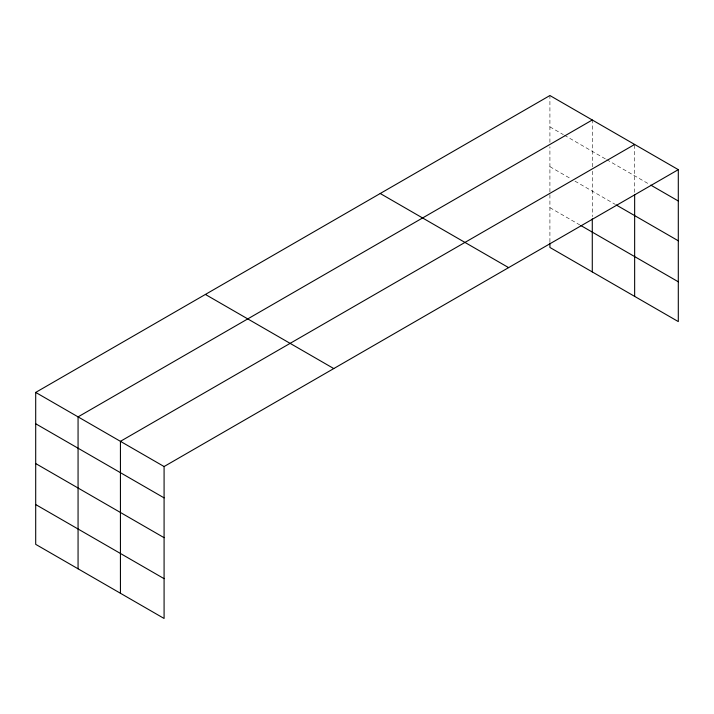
<?xml version="1.0" encoding="UTF-8"?>
<svg xmlns="http://www.w3.org/2000/svg" width="714" height="714" viewBox="0 0 714 714"><rect width="100%" height="100%" fill="white"/><g stroke="black" fill="none" stroke-linecap="round" stroke-linejoin="round"><path stroke-width="0.54" stroke-dasharray="3.57 2.68" d="M549.914 241.939L549.914 146.781M549.914 142.354L549.914 95.533M592.281 171.235L592.281 216.619M592.281 166.817L592.281 119.997M634.648 192.378L634.648 144.451M549.914 126.878L563.4 134.66M564.363 135.223L605.767 159.124M606.73 159.677L649.829 184.569M549.914 166.674L571.102 178.902M574.948 181.124L615.397 204.472M549.914 207.676L579.768 224.901"/><path stroke-width="1.07" d="M678.3 169.655L549.914 95.533L35.7 392.414L35.7 544.345L164.086 618.467L164.086 466.537L678.3 169.655L678.3 321.586L549.914 247.463L549.914 243.046M634.648 194.592L634.648 296.381M592.281 119.997L78.067 416.878L78.067 568.808M634.648 144.451L120.434 441.332L120.434 593.263M650.784 185.113L678.3 201M616.352 205.034L678.3 240.797M580.732 225.463L678.3 281.789M380.223 193.503L508.609 267.625M205.391 294.445L333.777 368.567M35.7 392.414L164.086 466.537M35.7 423.759L164.086 497.881M35.7 463.556L164.086 537.678M35.7 504.557L164.086 578.67M592.281 218.832L592.281 271.927"/></g></svg>
